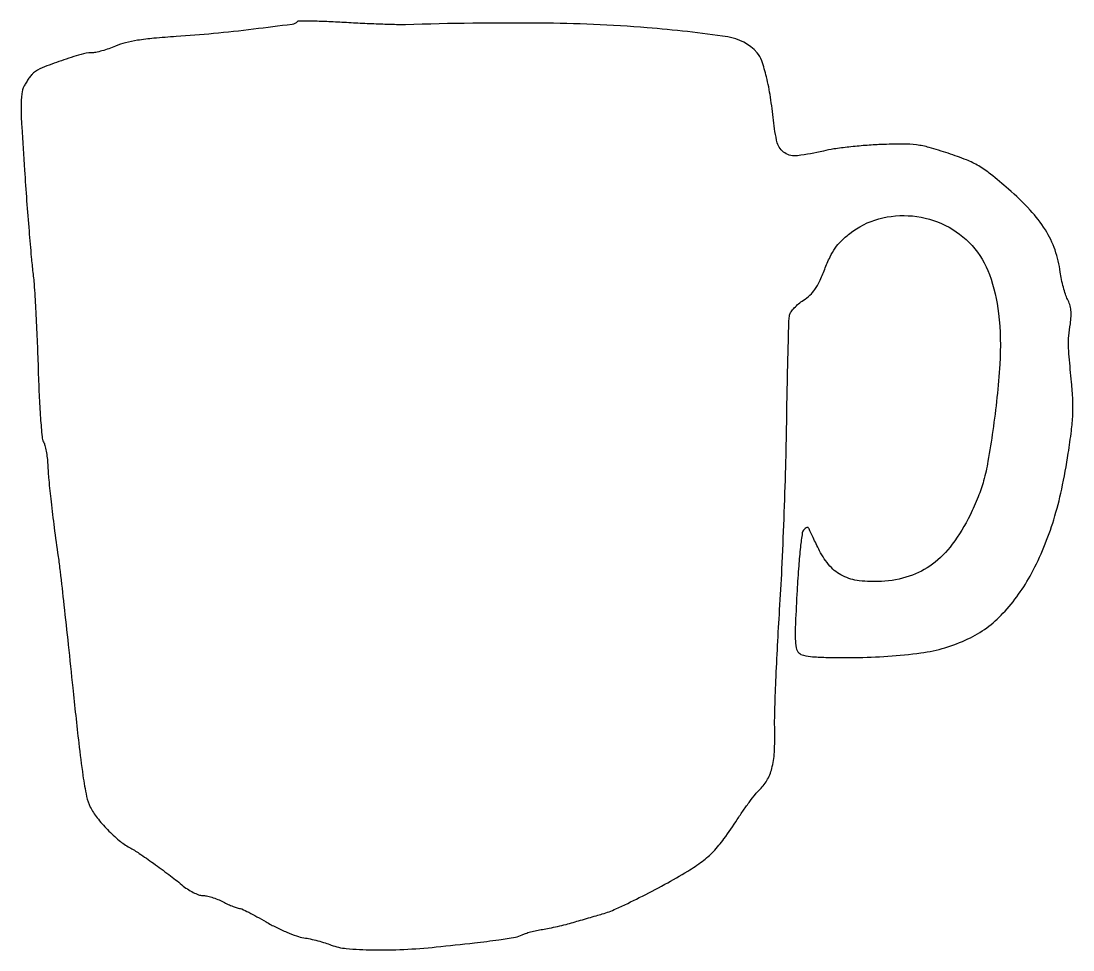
# Model space of a CAD drawing. Extents: x 0 to 326, y 0 to 288.
import ezdxf

# ---------------------------------------------------------------- set-up
doc = ezdxf.new("R2010")
doc.units = 0

msp = doc.modelspace()

# ---------------------------------------------------------------- linework, layer by layer
msp.add_lwpolyline([(85.935417, 287.637552, -0.173152), (84.355419, 286.829117, -0.001986), (72.449175, 285.320172, -0.006579), (60.069749, 283.966254, -0.008123), (48.5, 283.044131, 0.006425), (41.511019, 282.51098, 0.016803), (36.513549, 281.895262, 0.023153), (32.726759, 281.117826, 0.039362), (29.667095, 280.078459, -0.017668), (27.620782, 279.282838, -0.016325), (25.469124, 278.610547, -0.01657), (23.51444, 278.138296, -0.051024), (22.162762, 278, 0.072285), (18.994409, 277.539547, 0.011021), (12.899433, 275.582597, 0.010611), (6.890749, 273.36238, 0.079558), (4.285954, 271.822358, 0.047094), (3.638517, 271.173048, 0.017118), (2.845125, 270.141442, 0.016798), (2.048842, 268.946433, 0.019236), (1.371996, 267.752468, 0.089772), (0.607769, 265.265951, 0.030559), (0.387806, 261.479137, 0.014311), (0.589489, 255.118527, 0.001896), (1.452235, 241.679635, 0.00173), (2.131156, 232.181955, 0.001799), (2.867425, 222.812143, 0.00173), (3.561453, 214.712195, 0.007846), (4.056279, 210, -0.013115), (4.49123, 205.390993, -0.00326), (4.955743, 197.828125, -0.003331), (5.373371, 189.163281, -0.003338), (5.675169, 180.5, 0.004263), (5.984812, 172.059984, 0.006938), (6.408099, 164.902777, 0.004208), (6.885069, 159.053558, 0.102622), (7.355968, 157.5, -0.061257), (7.790203, 156.40159, -0.017737), (8.186345, 154.61875, -0.017549), (8.493314, 152.560936, -0.017895), (8.652732, 150.5, 0.013123), (8.976866, 145.716425, 0.004812), (9.677161, 138.976002, 0.004339), (10.659986, 130.948355, 0.003118), (11.891244, 122, -0.007198), (12.490629, 117.36407, -0.000836), (13.665637, 106.964463, -0.001005), (15.017563, 94.590704, -0.000821), (16.415595, 81.347107, 0.001914), (18.270308, 64.137892, 0.008631), (19.565716, 54.108507, 0.012872), (20.679172, 47.678041, 0.069907), (21.845401, 44.347107, 0.048738), (23.97092, 41.058354, 0.025238), (27.20636, 37.381564, 0.02524), (30.789582, 34.055287, 0.04955), (34, 31.864853, -0.023469), (36.998624, 30.040167, -0.006787), (41.451111, 26.947049, -0.007044), (46.166143, 23.474324, -0.01005), (50.244264, 20.25, 0.027309), (51.934203, 19.006148, 0.027357), (53.748679, 17.954687, 0.028433), (55.427885, 17.217561, 0.089436), (56.634452, 17, -0.055995), (57.841964, 16.864346, -0.020173), (59.512987, 16.4125, -0.019714), (61.319639, 15.765587, -0.022122), (63, 15, 0.010558), (64.582752, 14.234215, 0.012864), (66.096367, 13.5875, 0.01143), (67.386815, 13.108828, 0.083278), (68.035689, 13, -0.112052), (68.758108, 12.836045, -0.005704), (70.930917, 11.765605, -0.008875), (73.495892, 10.407643, -0.006298), (76.325527, 8.797803, 0.017524), (79.402456, 7.137566, 0.015513), (82.714374, 5.623708, 0.015771), (85.782966, 4.446991, 0.044987), (88, 3.893329, -0.016123), (90.013478, 3.512242, -0.009976), (92.353125, 2.941553, -0.010004), (94.643771, 2.284834, -0.017708), (96.5, 1.639419, 0.071617), (101.18612, 0.556768, 0.016329), (109.339217, 0.137279, 0.01637), (118.965479, 0.271921, 0.014337), (129, 1.029911, 0.001986), (140.908174, 2.321488, 0.007177), (148.475802, 3.28289, 0.008308), (153.575571, 4.091943, 0.077644), (155.674937, 4.808514, -0.043919), (156.6714, 5.225268, -0.012463), (158.285763, 5.695467, -0.012453), (160.143315, 6.137441, -0.012877), (162, 6.480928, 0.011113), (164.082208, 6.858545, 0.005883), (166.646875, 7.414292, 0.005851), (169.258229, 8.044651, 0.009011), (171.5, 8.656839, -0.000429), (173.706149, 9.30018, -0.000296), (176.20625, 10.025308, -0.000298), (178.611857, 10.71993, -0.00061), (180.5, 11.261419, 0.038731), (184.739874, 12.83553, 0.007865), (191.969871, 16.315931, 0.008636), (199.860616, 20.440455, 0.010927), (207, 24.535495, 0.025216), (211.48737, 27.559862, 0.041012), (214.923429, 30.606769, 0.03427), (218.209915, 34.549572, 0.012367), (222.342106, 40.568707, -0.007785), (224.258018, 43.415055, -0.008453), (226.210975, 46.122334, -0.008035), (227.958615, 48.38393, -0.040338), (229.053486, 49.548404, 0.077607), (231.496444, 52.567365, 0.06847), (233.032204, 56.31739, 0.049437), (233.810598, 61.359224, 0.018664), (233.932434, 68.5, -0.012606), (233.959789, 74.028902, -0.002791), (234.298203, 83.49375, -0.002899), (234.813876, 94.429681, -0.00279), (235.462188, 105.5, 0.004358), (236.158401, 118.063293, 0.002297), (236.815258, 133.675, 0.002285), (237.341337, 149.66638, 0.003522), (237.635635, 163.5, -0.001349), (237.839459, 175.542595, -0.002022), (238.08828, 186.054507, -0.000819), (238.35279, 195.064283, -0.044902), (238.557232, 196.749385, -0.098619), (239.000862, 197.778295, -0.034881), (240.006314, 199.038526, -0.033001), (241.334358, 200.304989, -0.03316), (242.815443, 201.383494, 0.044454), (244.852155, 202.938079, 0.056672), (246.403204, 204.71807, 0.042935), (247.799248, 207.169157, 0.014511), (249.411416, 210.951656, -0.016898), (251.087435, 214.832495, -0.042204), (252.636252, 217.501383, -0.047069), (254.50378, 219.699556, -0.025902), (257.157448, 222.030221, -0.101046), (266.187091, 226.588449, -0.091112), (276.631266, 227.471566, -0.090091), (286.807306, 224.577716, -0.0959), (295.063455, 218.327683, -0.095753), (300.464478, 209.331313, -0.059514), (303.290601, 197.308352, -0.044159), (303.664196, 181.562561, -0.019923), (301.510093, 161, -0.00659), (299.999085, 151.479521, -0.023252), (298.665124, 145.431172, -0.030593), (296.983744, 140.43681, -0.019075), (294.441618, 134.805661, -0.042413), (288.95372, 125.793554, -0.074247), (282.822348, 119.595256, -0.082403), (275.631401, 115.868273, -0.065012), (267, 114.262856, -0.042022), (260.13109, 114.468576, -0.086928), (254.998877, 115.985321, -0.097293), (251.054474, 119.013545, -0.063324), (247.822374, 123.782879, -0.002342), (246.764315, 125.894868, -0.0029), (245.799884, 127.871441, -0.002378), (245.007672, 129.539511, -0.021602), (244.697374, 130.282879, 0.070672), (244.419751, 130.799197, 0.223702), (244.083359, 130.981304, 0.166357), (243.652168, 130.860263, 0.037463), (243.050254, 130.375254, 0.169817), (242.476777, 129.277001, 0.007353), (241.905035, 124.907094, 0.010361), (241.356687, 119.132214, 0.004567), (240.859774, 111.476449, 0.002533), (240.348405, 101.382243, 0.018309), (240.304937, 96.517786, 0.03802), (240.598562, 93.695959, 0.152596), (241.394079, 92.17735, 0.144331), (242.850158, 91.384317, 0.031979), (245.688557, 90.96086, 0.018494), (250.318098, 90.742292, 0.003566), (258.709559, 90.716614, 0.032404), (279.230512, 92.131862, 0.077641), (293.812892, 96.461421, 0.0941), (304.661814, 104.39203, 0.06585), (313.489064, 116.746091, 0.023876), (317.346259, 124.914819, 0.024044), (320.397065, 133.395197, 0.021798), (322.848871, 142.852503, 0.01401), (324.901094, 154, 0.007564), (325.867625, 160.912915, 0.019572), (326.293185, 165.928314, 0.022554), (326.295063, 170.533731, 0.013459), (325.90296, 176, -0.002165), (325.160526, 183.858497, -0.017349), (324.960067, 187.488198, -0.029388), (325.069491, 190.345138, -0.013096), (325.532616, 194.084286, 0.024209), (325.765619, 196.383103, 0.041565), (325.706967, 198.306945, 0.046976), (325.346159, 200.021246, 0.04401), (324.666561, 201.677906, -0.038649), (324.020116, 203.206938, -0.015342), (323.363379, 205.391371, -0.015076), (322.795585, 207.803114, -0.018311), (322.415478, 210.093619, 0.052623), (320.79124, 216.938585, 0.055123), (317.789518, 223.18029, 0.047827), (313.097022, 229.302276, 0.026815), (306.344376, 235.819005, 0.009196), (300.808427, 240.440509, 0.035501), (297.131413, 242.989975, 0.040097), (293.354939, 244.838158, 0.014079), (287.67263, 246.891898, 0.010481), (281.771783, 248.702389, 0.036953), (277.887851, 249.501302, 0.033986), (273.769085, 249.753063, 0.007884), (266.828254, 249.595728, 0.009987), (262.014643, 249.31427, 0.008346), (256.9183, 248.828294, 0.008444), (252.271458, 248.22716, 0.022699), (249, 247.594854, -0.027758), (241.02945, 246.13776, -0.171026), (237.015779, 247.007785, -0.195217), (234.731927, 250.120664, -0.037775), (233.51395, 257.137178, 0.014497), (232.612191, 264.293217, 0.020812), (231.368146, 270.560131, 0.021794), (229.936052, 275.518688, 0.103068), (228.448053, 278.057401, 0.17342), (219.350639, 282.931, 0.017223), (194.373668, 285.789267, 0.01816), (161.214358, 287.222053, 0.00925), (119.5, 286.736811, -0.013542), (116.712496, 286.728312, -0.00287), (111.85625, 286.872942, -0.003002), (106.226572, 287.106811, -0.002848), (100.5, 287.411857, 0.004216), (95.092849, 287.685054, 0.006639), (90.446654, 287.818775, 0.002274), (86.460352, 287.862419, 0.208506)], format="xyb", close=True)

doc.saveas('drawing.dxf')
